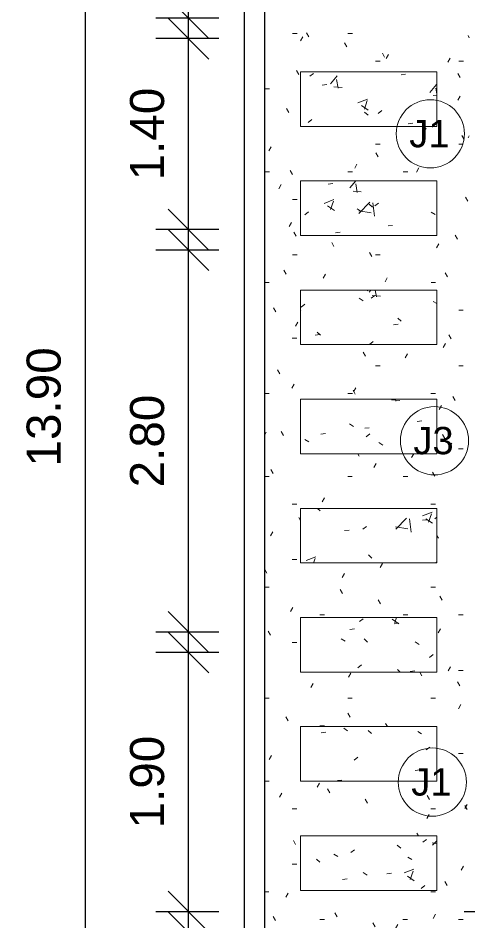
# Model space of a CAD drawing. Header units: metres. Extents: x 37 to 147, y -14 to 160.
# Drawn here: x 36.81 to 40.11, y -4.28 to 2.35 of the extents above; entities that cross this region are included whole.
import ezdxf

# ---------------------------------------------------------------- set-up
doc = ezdxf.new("R2010")
doc.units = ezdxf.units.M
doc.header["$MEASUREMENT"] = 0
for name, color, linetype, lineweight in [('A-ANNO-DIMS', 211, 'Continuous', 9), ('A-DETL-GENF', 92, 'Continuous', 9), ('A-DETL-THIN', 151, 'Continuous', 9), ('A-FLOR-PATT', 8, 'Continuous', 9), ('A-GLAZ-IDEN', 152, 'Continuous', 9), ('A-WALL', 18, 'Continuous', 9)]:
    doc.layers.add(name, color=color, linetype=linetype, lineweight=lineweight)
doc.styles.add('Arial', font='arial.ttf', dxfattribs={"height": 0.2})
doc.styles.add('Arial_1', font='arial.ttf', dxfattribs={"height": 0.25})
doc.dimstyles.new('CotaPadrão_-_Multi_Nucleo', dxfattribs={"dimscale": 0.3048, "dimtxt": 0.255065, "dimasz": 0.984252, "dimexe": 0.787402, "dimexo": 0.0625, "dimgap": 0.574147, "dimtad": 1, "dimrnd": 0.01, "dimzin": 0, "dimdsep": 46, "dimtxsty": 'Arial_1', "dimblk1": 'OBLIQUE', "dimblk2": 'OBLIQUE', "dimsah": 1, "dimcen": 0.09, "dimdle": 0.787402, "dimazin": 0, "dimtfac": 1, "dimtdec": 4, "dimtix": 1, "dimtmove": 0, "dimatfit": 3, "dimfxl": 0.787402, "dimfxlon": 1, "dimtvp": 1, "dimtfill": 1, "dimtolj": 1, "dimtzin": 0, "dimarcsym": 2})
pattern_1 = [(50, (0, 0), (0.728831, -0.063291), [0.076, -0.838]), (355, (0, 0), (-0.140933, 0.764191), [0.061, -0.671]), (100.451, (0.061, -0.005), (0.587733, 0.700228), [0.065, -0.712]), (46.184, (0, 0.203), (1.084173, -0.168552), [0.114, -1.257]), (96.636, (0.09, 0.189), (0.950027, 0.989415), [0.097, -1.069]), (351.184, (0, 0.203), (0.949968, 0.990104), [0.091, -1.006]), (21, (0.102, 0.152), (0.606766, -0.4087), [0.076, -0.838]), (326, (0.102, 0.152), (0.247225, 0.736702), [0.061, -0.671]), (71.451, (0.152, 0.118), (0.85352, 0.327495), [0.065, -0.712]), (37.5, (0, 0), (0.0124776, 0.3385577), [0.034, -0.629, 0.034, -0.647, -0.673]), (37.5, (0, 0), (0.0124776, 0.3385577), [-1.343, 0.034, -0.64]), (7.5, (0, 0), (0.2670375, 0.40028), [0.034, -0.355, 0.034, -0.614, -0.257]), (7.5, (0, 0), (0.2670375, 0.40028), [-1.035, 0.034, -0.223]), (327.5, (-0.227, 0), (0.5425395, -0.0231283), [0.034, -0.22, 0.034, -0.759, -1.052]), (327.5, (-0.227, 0), (0.5425395, -0.0231283), [-1.046, 0.034, -1.018]), (317.5, (-0.328, 0), (0.5922234, 0.1015895), [0.034, -0.297, 0.034, -0.493, -0.747]), (317.5, (-0.328, 0), (0.5922234, 0.1015895), [-0.856, 0.034, -0.713])]

# ---------------------------------------------------------------- blocks, each defined once
blk = doc.blocks.new('_Oblique')
at = {"color": 0, "linetype": 'ByBlock', "lineweight": -2}
blk.add_line((-0.5, -0.5), (0.5, 0.5), dxfattribs=at)
blk = doc.blocks.new('DIMBLOCK2-00-Térreo')
at = {"layer": 'A-ANNO-DIMS', "color": 0, "lineweight": -2, "transparency": 16777216}
for p, q in [((38.0556, 2.1056), (38.0556, 5.0856)), ((38.2766, 4.8456), (37.8156, 4.8456)), ((38.2766, 2.3456), (37.8156, 2.3456))]:
    blk.add_line(p, q, dxfattribs=at)
at = {"layer": 'Defpoints', "color": 0, "transparency": 16777216}
for p in [(38.0556, 4.8456), (38.2956, 4.8456), (38.2956, 2.3456)]:
    blk.add_point(p, dxfattribs=at)
at = {"layer": 'A-ANNO-DIMS', "color": 0, "lineweight": -2, "transparency": 16777216, "xscale": 0.2999999999999999, "yscale": 0.2999999999999999, "zscale": 0.2999999999999999}
for p, rotation in [((38.0556, 4.8456), 90), ((38.0556, 2.3456), 270)]:
    blk.add_blockref('_Oblique', p, dxfattribs=dict(at, rotation=rotation))
at = {"layer": 'A-ANNO-DIMS', "color": 0, "transparency": 16777216, "insert": (37.753, 3.5956), "char_height": 0.25, "width": 0.809929, "attachment_point": 5, "rotation": 90, "style": 'Arial_1', "bg_fill": 3, "box_fill_scale": 1.25, "bg_fill_color": 256, "bg_fill_true_color": 13158600, "bg_fill_transparency": 0}
blk.add_mtext('\\A1;2.50', dxfattribs=at)
blk = doc.blocks.new('DIMBLOCK3-00-Térreo')
at = {"layer": 'A-ANNO-DIMS', "color": 0, "lineweight": -2, "transparency": 16777216}
for p, q in [((38.0556, 0.5556), (38.0556, 2.4356)), ((38.2766, 2.1956), (37.8156, 2.1956)), ((38.2766, 0.7956), (37.8156, 0.7956))]:
    blk.add_line(p, q, dxfattribs=at)
at = {"layer": 'Defpoints', "color": 0, "transparency": 16777216}
for p in [(38.0556, 2.1956), (38.2956, 2.1956), (38.2956, 0.7956)]:
    blk.add_point(p, dxfattribs=at)
at = {"layer": 'A-ANNO-DIMS', "color": 0, "lineweight": -2, "transparency": 16777216, "xscale": 0.2999999999999999, "yscale": 0.2999999999999999, "zscale": 0.2999999999999999}
for p, rotation in [((38.0556, 2.1956), 90), ((38.0556, 0.7956), 270)]:
    blk.add_blockref('_Oblique', p, dxfattribs=dict(at, rotation=rotation))
at = {"layer": 'A-ANNO-DIMS', "color": 0, "transparency": 16777216, "insert": (37.753, 1.4956), "char_height": 0.25, "width": 0.809929, "attachment_point": 5, "rotation": 90, "style": 'Arial_1', "bg_fill": 3, "box_fill_scale": 1.25, "bg_fill_color": 256, "bg_fill_true_color": 13158600, "bg_fill_transparency": 0}
blk.add_mtext('\\A1;1.40', dxfattribs=at)
blk = doc.blocks.new('DIMBLOCK4-00-Térreo')
at = {"layer": 'A-ANNO-DIMS', "color": 0, "lineweight": -2, "transparency": 16777216}
for p, q in [((38.0556, -2.3944), (38.0556, 0.8856)), ((38.2766, 0.6456), (37.8156, 0.6456)), ((38.2766, -2.1544), (37.8156, -2.1544))]:
    blk.add_line(p, q, dxfattribs=at)
at = {"layer": 'Defpoints', "color": 0, "transparency": 16777216}
for p in [(38.0556, 0.6456), (38.2956, 0.6456), (38.2956, -2.1544)]:
    blk.add_point(p, dxfattribs=at)
at = {"layer": 'A-ANNO-DIMS', "color": 0, "lineweight": -2, "transparency": 16777216, "xscale": 0.2999999999999999, "yscale": 0.2999999999999999, "zscale": 0.2999999999999999}
for p, rotation in [((38.0556, 0.6456), 90), ((38.0556, -2.1544), 270)]:
    blk.add_blockref('_Oblique', p, dxfattribs=dict(at, rotation=rotation))
at = {"layer": 'A-ANNO-DIMS', "color": 0, "transparency": 16777216, "insert": (37.753, -0.7544), "char_height": 0.25, "width": 0.809929, "attachment_point": 5, "rotation": 90, "style": 'Arial_1', "bg_fill": 3, "box_fill_scale": 1.25, "bg_fill_color": 256, "bg_fill_true_color": 13158600, "bg_fill_transparency": 0}
blk.add_mtext('\\A1;2.80', dxfattribs=at)
blk = doc.blocks.new('DIMBLOCK5-00-Térreo')
at = {"layer": 'A-ANNO-DIMS', "color": 0, "lineweight": -2, "transparency": 16777216}
for p, q in [((38.0556, -4.4444), (38.0556, -2.0644)), ((38.2766, -2.3044), (37.8156, -2.3044)), ((38.2766, -4.2044), (37.8156, -4.2044))]:
    blk.add_line(p, q, dxfattribs=at)
at = {"layer": 'Defpoints', "color": 0, "transparency": 16777216}
for p in [(38.0556, -2.3044), (38.2956, -2.3044), (38.2956, -4.2044)]:
    blk.add_point(p, dxfattribs=at)
at = {"layer": 'A-ANNO-DIMS', "color": 0, "lineweight": -2, "transparency": 16777216, "xscale": 0.2999999999999999, "yscale": 0.2999999999999999, "zscale": 0.2999999999999999}
for p, rotation in [((38.0556, -2.3044), 90), ((38.0556, -4.2044), 270)]:
    blk.add_blockref('_Oblique', p, dxfattribs=dict(at, rotation=rotation))
at = {"layer": 'A-ANNO-DIMS', "color": 0, "transparency": 16777216, "insert": (37.753, -3.2544), "char_height": 0.25, "width": 0.809929, "attachment_point": 5, "rotation": 90, "style": 'Arial_1', "bg_fill": 3, "box_fill_scale": 1.25, "bg_fill_color": 256, "bg_fill_true_color": 13158600, "bg_fill_transparency": 0}
blk.add_mtext('\\A1;1.90', dxfattribs=at)
blk = doc.blocks.new('DIMBLOCK6-00-Térreo')
at = {"layer": 'A-ANNO-DIMS', "color": 0, "lineweight": -2, "transparency": 16777216}
for p, q in [((38.0556, -7.5444), (38.0556, -4.1144)), ((38.2766, -4.3544), (37.8156, -4.3544)), ((38.2766, -7.3044), (37.8156, -7.3044))]:
    blk.add_line(p, q, dxfattribs=at)
at = {"layer": 'Defpoints', "color": 0, "transparency": 16777216}
for p in [(38.0556, -4.3544), (38.2956, -4.3544), (38.2956, -7.3044)]:
    blk.add_point(p, dxfattribs=at)
at = {"layer": 'A-ANNO-DIMS', "color": 0, "lineweight": -2, "transparency": 16777216, "xscale": 0.2999999999999999, "yscale": 0.2999999999999999, "zscale": 0.2999999999999999}
for p, rotation in [((38.0556, -4.3544), 90), ((38.0556, -7.3044), 270)]:
    blk.add_blockref('_Oblique', p, dxfattribs=dict(at, rotation=rotation))
at = {"layer": 'A-ANNO-DIMS', "color": 0, "transparency": 16777216, "insert": (37.753, -5.8294), "char_height": 0.25, "width": 0.809929, "attachment_point": 5, "rotation": 90, "style": 'Arial_1', "bg_fill": 3, "box_fill_scale": 1.25, "bg_fill_color": 256, "bg_fill_true_color": 13158600, "bg_fill_transparency": 0}
blk.add_mtext('\\A1;2.95', dxfattribs=at)
blk = doc.blocks.new('DIMBLOCK12-00-Térreo')
at = {"layer": 'A-ANNO-DIMS', "color": 0, "lineweight": -2, "transparency": 16777216}
for p, q in [((37.2976, 6.6856), (37.2976, -7.6944)), ((37.5186, 6.4456), (37.0576, 6.4456)), ((37.5186, -7.4544), (37.0576, -7.4544))]:
    blk.add_line(p, q, dxfattribs=at)
at = {"layer": 'Defpoints', "color": 0, "transparency": 16777216}
for p in [(37.5376, 6.4456), (37.2976, -7.4544), (37.5376, -7.4544)]:
    blk.add_point(p, dxfattribs=at)
at = {"layer": 'A-ANNO-DIMS', "color": 0, "lineweight": -2, "transparency": 16777216, "xscale": 0.2999999999999999, "yscale": 0.2999999999999999, "zscale": 0.2999999999999999}
for p, rotation in [((37.2976, 6.4456), 90), ((37.2976, -7.4544), 270)]:
    blk.add_blockref('_Oblique', p, dxfattribs=dict(at, rotation=rotation))
at = {"layer": 'A-ANNO-DIMS', "color": 0, "transparency": 16777216, "insert": (36.9949, -0.5044), "char_height": 0.25, "width": 1.040665, "attachment_point": 5, "rotation": 90, "style": 'Arial_1', "bg_fill": 3, "box_fill_scale": 1.25, "bg_fill_color": 256, "bg_fill_true_color": 13158600, "bg_fill_transparency": 0}
blk.add_mtext('\\A1;13.90', dxfattribs=at)
blk = doc.blocks.new('Tag-Janela - Tag-Janela-182069-00-Térreo')
at = {"layer": 'A-GLAZ-IDEN'}
blk.add_circle((0.000013, 0.000019), 0.0025, dxfattribs=at)

msp = doc.modelspace()

# ---------------------------------------------------------------- hatches: boundary and pattern name
at = {"layer": 'A-DETL-GENF'}
h = msp.add_hatch(dxfattribs=at)
h.set_pattern_fill('FP_7', style=0, pattern_type=2)
h.set_pattern_definition(pattern_1)
h.paths.add_polyline_path([(39.8763, 1.552), (39.8763, 1.952), (38.8763, 1.952), (38.8763, 1.552), (39.423, 1.552)], flags=0)
h = msp.add_hatch(dxfattribs=at)
h.set_pattern_fill('FP_7', style=0, pattern_type=2)
h.set_pattern_definition(pattern_1)
h.paths.add_polyline_path([(39.8763, 0.752), (39.8763, 1.152), (38.8763, 1.152), (38.8763, 0.752), (39.423, 0.752)], flags=0)
h = msp.add_hatch(dxfattribs=at)
h.set_pattern_fill('FP_7', style=0, pattern_type=2)
h.set_pattern_definition(pattern_1)
h.paths.add_polyline_path([(39.8763, -0.048), (39.8763, 0.352), (38.8763, 0.352), (38.8763, -0.048), (39.423, -0.048)], flags=0)
h = msp.add_hatch(dxfattribs=at)
h.set_pattern_fill('FP_7', style=0, pattern_type=2)
h.set_pattern_definition(pattern_1)
h.paths.add_polyline_path([(39.8763, -0.848), (39.8763, -0.448), (38.8763, -0.448), (38.8763, -0.848), (39.423, -0.848)], flags=0)
h = msp.add_hatch(dxfattribs=at)
h.set_pattern_fill('FP_7', style=0, pattern_type=2)
h.set_pattern_definition(pattern_1)
h.paths.add_polyline_path([(39.8763, -1.648), (39.8763, -1.248), (38.8763, -1.248), (38.8763, -1.648), (39.423, -1.648)], flags=0)
h = msp.add_hatch(dxfattribs=at)
h.set_pattern_fill('FP_7', style=0, pattern_type=2)
h.set_pattern_definition(pattern_1)
h.paths.add_polyline_path([(39.8763, -2.448), (39.8763, -2.048), (38.8763, -2.048), (38.8763, -2.448), (39.423, -2.448)], flags=0)
h = msp.add_hatch(dxfattribs=at)
h.set_pattern_fill('FP_7', style=0, pattern_type=2)
h.set_pattern_definition(pattern_1)
h.paths.add_polyline_path([(39.8763, -3.248), (39.8763, -2.848), (38.8763, -2.848), (38.8763, -3.248), (39.423, -3.248)], flags=0)
h = msp.add_hatch(dxfattribs=at)
h.set_pattern_fill('FP_7', style=0, pattern_type=2)
h.set_pattern_definition(pattern_1)
h.paths.add_polyline_path([(39.8763, -4.048), (39.8763, -3.648), (38.8763, -3.648), (38.8763, -4.048), (39.423, -4.048)], flags=0)
at = {"layer": 'A-FLOR-PATT'}
h = msp.add_hatch(dxfattribs=at)
h.set_pattern_fill('FP_2', color=256, style=0, pattern_type=2)
h.set_pattern_definition([(0, (0, 0), (0.813, 0.203), [0.034, -0.576, 0.034, -0.576, -3.251]), (0, (0, 0), (0.813, 0.203), [-1.219, 0.034, -1.186, 0.034, -0.576, -1.422]), (0, (0, 0), (0.813, 0.203), [-3.048, 0.034, -0.373, 0.034, -0.982]), (120, (0.305, 0.102), (-0.5823032, 0.60257865), [0.034, -0.576, 0.034, -0.576, -3.251]), (120, (0.305, 0.102), (-0.5823032, 0.60257865), [-1.219, 0.034, -1.186, 0.034, -0.576, -1.422]), (120, (0.305, 0.102), (-0.5823032, 0.60257865), [-3.048, 0.034, -0.373, 0.034, -0.982]), (240, (0.406, 0.508), (-0.2306968, -0.80557865), [0.034, -0.576, 0.034, -0.576, -3.251]), (240, (0.406, 0.508), (-0.2306968, -0.80557865), [-1.219, 0.034, -1.186, 0.034, -0.576, -1.422]), (240, (0.406, 0.508), (-0.2306968, -0.80557865), [-3.048, 0.034, -0.373, 0.034, -0.982])])
h.paths.add_polyline_path([(38.7143, -7.4544), (39.6143, -7.4544), (39.6143, -7.3044), (40.1143, -7.3044), (40.1143, 6.4456), (42.1093, 6.4456), (42.1093, 6.9556), (42.9193, 6.9556), (42.9193, 6.4456), (43.0643, 6.4456), (43.0643, 3.2956), (46.6143, 3.2956), (46.6143, 7.2456), (38.6143, 7.2456), (38.6143, -7.3044), (38.7143, -7.3044)], flags=0)
h.paths.add_polyline_path([(39.0517, -6.448), (38.8763, -6.448), (38.8763, -6.048), (39.8763, -6.048), (39.8763, -6.448), (39.6143, -6.448)], flags=0)
h.paths.add_polyline_path([(39.6143, -5.648), (38.8763, -5.648), (38.8763, -5.248), (39.8763, -5.248), (39.8763, -5.648)], flags=0)
h.paths.add_polyline_path([(39.1835, -4.848), (38.8763, -4.848), (38.8763, -4.448), (39.8763, -4.448), (39.8763, -4.848), (39.423, -4.848)], flags=0)
h.paths.add_polyline_path([(38.8763, -4.048), (38.8763, -3.648), (39.8763, -3.648), (39.8763, -4.048), (39.2495, -4.048)], flags=0)
h.paths.add_polyline_path([(38.8763, -3.248), (38.8763, -2.848), (39.8763, -2.848), (39.8763, -3.248), (39.3154, -3.248)], flags=0)
h.paths.add_polyline_path([(38.8763, -2.448), (38.8763, -2.048), (39.8763, -2.048), (39.8763, -2.448), (39.3813, -2.448)], flags=0)
h.paths.add_polyline_path([(39.423, -1.648), (38.8763, -1.648), (38.8763, -1.248), (39.8763, -1.248), (39.8763, -1.648), (39.4473, -1.648)], flags=0)
h.paths.add_polyline_path([(39.8763, -0.848), (38.8763, -0.848), (38.8763, -0.448), (39.8763, -0.448), (39.8763, -0.7794)], flags=0)
h.paths.add_polyline_path([(39.8763, -0.048), (38.8763, -0.048), (38.8763, 0.352), (39.8763, 0.352)], flags=0)
h.paths.add_polyline_path([(39.423, 0.752), (38.8763, 0.752), (38.8763, 1.152), (39.8763, 1.152), (39.8763, 0.752), (39.6451, 0.752)], flags=0)
h.paths.add_polyline_path([(39.8763, 1.552), (38.8763, 1.552), (38.8763, 1.952), (39.8763, 1.952), (39.8763, 1.8556)], flags=0)
h.paths.add_polyline_path([(39.423, 2.352), (38.8763, 2.352), (38.8763, 2.752), (39.8763, 2.752), (39.8763, 2.352), (39.777, 2.352)], flags=0)
h.paths.add_polyline_path([(39.8429, 3.152), (38.8763, 3.152), (38.8763, 3.552), (39.8763, 3.552), (39.8763, 3.152)], flags=0)
h.paths.add_polyline_path([(39.8763, 3.952), (38.8763, 3.952), (38.8763, 4.352), (39.8763, 4.352), (39.8763, 4.1845)], flags=0)
h.paths.add_polyline_path([(39.423, 4.752), (38.8763, 4.752), (38.8763, 5.152), (39.8763, 5.152), (39.8763, 4.752)], flags=0)
h.paths.add_polyline_path([(38.8763, 5.552), (38.8763, 5.952), (39.8763, 5.952), (39.8763, 5.552), (39.423, 5.552)], flags=0)
h.paths.add_polyline_path([(39.8763, 6.352), (38.8763, 6.352), (38.8763, 6.752), (39.8763, 6.752), (39.8763, 6.4456)], flags=0)
h.paths.add_polyline_path([(42.5231, 6.4852), (42.5267, 6.488), (42.5259, 6.488)], flags=0)
h.paths.add_polyline_path([(42.5143, 6.4828), (42.5189, 6.4834), (42.5166, 6.4834)], flags=0)
h.paths.add_polyline_path([(42.5312, 6.4958), (42.5318, 6.5003), (42.5312, 6.5003)], flags=0)
h.paths.add_polyline_path([(42.5312, 6.5049), (42.5295, 6.5091), (42.5295, 6.5079)], flags=0)
h.paths.add_polyline_path([(42.5231, 6.5155), (42.5189, 6.5172), (42.5189, 6.5166)], flags=0)

# ---------------------------------------------------------------- linework, layer by layer
at = {"layer": 'A-DETL-THIN'}
for p, q in [((39.8763, 1.952), (38.8763, 1.952)), ((38.8763, 1.952), (38.8763, 1.552)), ((39.8763, 1.552), (39.8763, 1.952)), ((38.8763, 1.552), (39.8763, 1.552)), ((39.8763, 1.152), (38.8763, 1.152)), ((38.8763, 1.152), (38.8763, 0.752)), ((39.8763, 0.752), (39.8763, 1.152)), ((38.8763, 0.752), (39.8763, 0.752)), ((39.8763, 0.352), (38.8763, 0.352)), ((38.8763, 0.352), (38.8763, -0.048)), ((39.8763, -0.048), (39.8763, 0.352)), ((38.8763, -0.048), (39.8763, -0.048)), ((39.8763, -0.448), (38.8763, -0.448)), ((38.8763, -0.448), (38.8763, -0.848)), ((39.8763, -0.848), (39.8763, -0.448)), ((38.8763, -0.848), (39.8763, -0.848)), ((39.8763, -1.248), (38.8763, -1.248)), ((38.8763, -1.248), (38.8763, -1.648)), ((39.8763, -1.648), (39.8763, -1.248)), ((38.8763, -1.648), (39.8763, -1.648)), ((39.8763, -2.048), (38.8763, -2.048)), ((38.8763, -2.048), (38.8763, -2.448)), ((39.8763, -2.448), (39.8763, -2.048)), ((38.8763, -2.448), (39.8763, -2.448)), ((39.8763, -2.848), (38.8763, -2.848)), ((38.8763, -2.848), (38.8763, -3.248)), ((39.8763, -3.248), (39.8763, -2.848)), ((38.8763, -3.248), (39.8763, -3.248)), ((39.8763, -3.648), (38.8763, -3.648)), ((38.8763, -3.648), (38.8763, -4.048)), ((39.8763, -4.048), (39.8763, -3.648)), ((38.8763, -4.048), (39.8763, -4.048))]:
    msp.add_line(p, q, dxfattribs=at)
at = {"layer": 'A-WALL', "lineweight": 25}
for p, q in [((38.4643, 10.8956), (38.4643, -11.9044)), ((38.6143, -7.3044), (38.6143, 10.7456)), ((40.4508, -4.2044), (40.0778, -4.2044))]:
    msp.add_line(p, q, dxfattribs=at)

# ---------------------------------------------------------------- block references
at = {"layer": 'A-GLAZ-IDEN', "xscale": 99.99999999999993, "yscale": 99.99999999999993, "zscale": 99.99999999999993}
for p in [(39.8274, 1.4956), (39.8576, -0.7544), (39.842, -3.2563)]:
    msp.add_blockref('Tag-Janela - Tag-Janela-182069-00-Térreo', p, dxfattribs=at)

# ---------------------------------------------------------------- texts
at = {"layer": 'A-GLAZ-IDEN', "char_height": 0.2, "width": 0.368776, "attachment_point": 1, "style": 'Arial'}
for s, insert in [('J1', (39.6744, 1.5987)), ('J3', (39.7045, -0.6513)), ('J1', (39.689, -3.1532))]:
    msp.add_mtext(s, dxfattribs=dict(at, insert=insert))

# ---------------------------------------------------------------- dimensions: what is measured, and where the dimension line sits
at = {"layer": 'A-ANNO-DIMS'}
dim = msp.add_linear_dim(base=(38.0556, 4.8456), p1=(38.2956, 2.3456), p2=(38.2956, 4.8456), angle=90, dimstyle='CotaPadrão_-_Multi_Nucleo', override={"dimpost": '<>', "dimfxl": 2.5}, dxfattribs=at)
dim.commit()
dim.dimension.update_dxf_attribs({"geometry": 'DIMBLOCK2-00-Térreo', "text_midpoint": (37.753, 3.5956)})

# ---------------------------------------------------------------- next in the draw order: dimensions: what is measured, and where the dimension line sits
dim = msp.add_linear_dim(base=(38.0556, 2.1956), p1=(38.2956, 0.7956), p2=(38.2956, 2.1956), angle=90, dimstyle='CotaPadrão_-_Multi_Nucleo', override={"dimpost": '<>', "dimfxl": 1.4}, dxfattribs=at)
dim.commit()
dim.dimension.update_dxf_attribs({"geometry": 'DIMBLOCK3-00-Térreo', "text_midpoint": (37.753, 1.4956)})

# ---------------------------------------------------------------- next in the draw order: dimensions: what is measured, and where the dimension line sits
dim = msp.add_linear_dim(base=(38.0556, 0.6456), p1=(38.2956, -2.1544), p2=(38.2956, 0.6456), angle=90, dimstyle='CotaPadrão_-_Multi_Nucleo', override={"dimpost": '<>', "dimfxl": 2.8}, dxfattribs=at)
dim.commit()
dim.dimension.update_dxf_attribs({"geometry": 'DIMBLOCK4-00-Térreo', "text_midpoint": (37.753, -0.7544)})

# ---------------------------------------------------------------- next in the draw order: dimensions: what is measured, and where the dimension line sits
dim = msp.add_linear_dim(base=(38.0556, -2.3044), p1=(38.2956, -4.2044), p2=(38.2956, -2.3044), angle=90, dimstyle='CotaPadrão_-_Multi_Nucleo', override={"dimpost": '<>', "dimfxl": 1.9}, dxfattribs=at)
dim.commit()
dim.dimension.update_dxf_attribs({"geometry": 'DIMBLOCK5-00-Térreo', "text_midpoint": (37.753, -3.2544)})

# ---------------------------------------------------------------- next in the draw order: dimensions: what is measured, and where the dimension line sits
dim = msp.add_linear_dim(base=(38.0556, -4.3544), p1=(38.2956, -7.3044), p2=(38.2956, -4.3544), angle=90, dimstyle='CotaPadrão_-_Multi_Nucleo', override={"dimpost": '<>', "dimfxl": 2.95}, dxfattribs=at)
dim.commit()
dim.dimension.update_dxf_attribs({"geometry": 'DIMBLOCK6-00-Térreo', "text_midpoint": (37.753, -5.8294)})

# ---------------------------------------------------------------- next in the draw order: dimensions: what is measured, and where the dimension line sits
dim = msp.add_linear_dim(base=(37.2976, -7.4544), p1=(37.5376, 6.4456), p2=(37.5376, -7.4544), angle=90, dimstyle='CotaPadrão_-_Multi_Nucleo', override={"dimpost": '<>', "dimfxl": 13.9}, dxfattribs=at)
dim.commit()
dim.dimension.update_dxf_attribs({"geometry": 'DIMBLOCK12-00-Térreo', "text_midpoint": (36.9949, -0.5044)})

doc.saveas('drawing.dxf')
